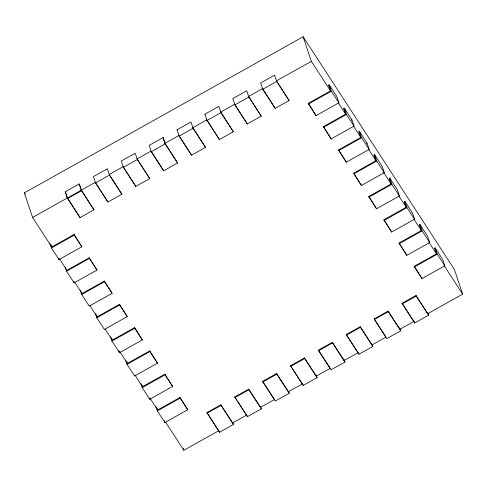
<?xml version="1.0" encoding="UTF-8"?>
<svg xmlns="http://www.w3.org/2000/svg" width="487" height="487" viewBox="0 0 487 487"><rect width="100%" height="100%" fill="white"/><g stroke="black" fill="none" stroke-linecap="round" stroke-linejoin="round"><path stroke-width="0.73" d="M49.79 243.031L51.427 247.932L58.994 259.571L81.853 246.769L74.079 234.497L51.774 246.988L32.574 217.433L24.35 192.864L303.139 36.744L454.426 269.567L462.65 294.136L427.799 313.652L415.989 295.481L402.055 303.285L414.668 323.009L428.609 315.199L427.903 313.098M177.603 162.981L165.196 143.89L163.09 137.59L164.996 143.275L177.603 162.981L163.662 170.791L151.055 151.08L137.115 158.89L149.722 178.595L135.788 186.399L123.181 166.694L109.24 174.498L121.847 194.21L107.907 202.014L95.3 182.302L81.359 190.113L93.967 209.818L80.026 217.622L67.322 198.069L65.209 191.768L79.15 183.964L79.46 184.439L81.56 190.727L67.62 198.532L65.745 192.931M163.096 137.608L149.15 145.394L151.256 151.694L163.662 170.791M177.031 129.785L190.977 121.994L193.077 128.282L205.484 147.372L191.543 155.176L179.137 136.086L177.037 129.798M204.905 114.171L218.858 106.379L220.958 112.667L233.364 131.758L219.424 139.562L207.018 120.472L204.917 114.189M32.574 217.433L67.419 197.917L80.026 217.622M164.996 143.275L178.936 135.471L191.543 155.176M303.139 36.744L311.363 61.313L276.513 80.83L289.12 100.535L275.179 108.339L262.773 89.249L260.667 82.948L274.613 75.156L276.713 81.445L289.12 100.535M67.322 198.069L81.256 190.259L79.15 183.964M95.501 182.923L109.441 175.113L107.335 168.812L93.394 176.623L95.501 182.923L107.907 202.014M123.381 167.309L137.322 159.505L135.209 153.204L121.269 161.008L123.381 167.309L135.788 186.399M151.256 151.694L165.196 143.89M179.137 136.086L193.077 128.282M207.018 120.472L220.958 112.667M234.892 104.863L248.833 97.053L246.726 90.752L232.786 98.563L234.892 104.863L247.299 123.954L261.239 116.15L248.632 96.438L262.572 88.634L275.179 108.339M262.773 89.249L276.713 81.445M328.67 85.195L329.224 84.884L336.791 96.523L338.897 102.824L316.039 115.626L308.265 103.354L330.563 90.868L328.67 85.195L329.462 86.424M51.427 247.932L74.292 235.13L74.079 234.497M308.472 103.987L331.33 91.185L329.224 84.884M343.798 108.479L344.352 108.169L351.918 119.808L354.025 126.109L331.166 138.911L323.392 126.638L345.697 114.147L343.798 108.479L344.595 109.703M65.155 267.01L66.561 271.21L74.121 282.856L96.986 270.054L89.206 257.781L66.908 270.267L59.341 258.627M66.561 271.21L89.419 258.408L89.206 257.781M323.599 127.271L346.464 114.469L344.352 108.169M351.358 120.119L351.918 119.808M358.925 131.764L359.485 131.447L367.046 143.093L369.158 149.393L346.294 162.195L338.52 149.923L360.824 137.431L358.925 131.764L359.723 132.988M74.468 281.912L82.035 293.551L104.34 281.06L112.113 293.332L89.249 306.134L81.688 294.495L80.282 290.295M81.688 294.495L104.547 281.693L104.34 281.06M338.733 150.55L361.591 137.748L359.485 131.447M366.492 143.403L367.046 143.093M374.053 155.043L374.613 154.732L382.179 166.371L384.286 172.672L361.427 185.474L353.647 173.202L375.952 160.716L374.053 155.043L374.85 156.272M89.998 305.806L97.163 316.836L119.467 304.345L127.241 316.617L104.382 329.419L96.816 317.78L95.409 313.579M96.816 317.78L119.674 304.978L119.467 304.345M353.86 173.835L376.719 161.033L374.613 154.732M389.186 178.327L389.74 178.017L397.307 189.656L399.413 195.957L376.554 208.759L368.781 196.486L391.079 183.995L389.186 178.327L389.977 179.551M105.125 329.09L112.29 340.115L134.595 327.629L142.368 339.902L119.51 352.704L111.943 341.058L110.537 336.858M111.943 341.058L134.808 328.256L134.595 327.629M368.988 197.119L391.846 184.317L389.74 178.017M404.313 201.612L404.867 201.295L412.434 212.941L414.54 219.241L391.682 232.043L383.908 219.771L406.213 207.279L404.313 201.612L405.111 202.835M119.857 351.76L127.417 363.399L149.722 350.908L157.502 363.18L134.637 375.982L127.077 364.343L125.67 360.143M127.077 364.343L149.935 351.541L149.722 350.908M384.115 220.398L406.98 207.596L404.867 201.295M419.441 224.891L420.001 224.58L427.562 236.219L429.674 242.52L406.809 255.322L399.036 243.05L421.34 230.564L419.441 224.891L420.634 226.729M134.984 375.039L142.551 386.684L164.85 374.193L172.629 386.465L149.765 399.267L142.204 387.628L140.798 383.427M142.204 387.628L165.063 374.826L164.85 374.193M399.249 243.683L422.107 230.881L420.001 224.58M434.568 248.175L435.128 247.865L442.695 259.504L444.801 265.805L421.937 278.607L414.163 266.334L436.468 253.843L434.568 248.175L435.768 250.014M150.112 398.323L157.678 409.963L179.983 397.477L187.757 409.75L164.898 422.552L157.331 410.906L155.925 406.706M157.331 410.906L180.19 398.104L179.983 397.477M414.376 266.967L437.235 254.165L435.128 247.865M232.756 422.387L233.456 424.487L219.515 432.292L206.902 412.568L220.836 404.764L232.646 422.935L246.586 415.131L237.632 401.343M260.63 406.773L261.336 408.873L247.396 416.677L234.777 396.96L248.717 389.15L260.527 407.327L274.467 399.517L262.657 381.345L276.598 373.541L288.407 391.712L302.348 383.908L292.163 368.239M316.392 375.55L317.092 377.65L303.151 385.454L290.538 365.731L304.478 357.927L316.288 376.104L330.223 368.294L318.413 350.123L332.353 342.312L344.163 360.49L358.103 352.685L346.294 334.508L360.234 326.704L372.044 344.875L385.984 337.071L374.174 318.9L388.115 311.09L399.924 329.267L413.865 321.457L402.055 303.285M207.109 413.201L221.049 405.391L220.836 404.764M234.99 397.587L248.93 389.783L248.717 389.15M288.511 391.158L289.211 393.259L275.277 401.069L262.87 381.972L276.805 374.168L276.598 373.541M290.745 366.364L304.685 358.56L304.478 357.927M344.266 359.936L344.973 362.036L331.032 369.84L318.626 350.75L332.566 342.945L332.353 342.312M372.147 344.327L372.847 346.427L358.913 354.232L346.507 335.141L360.447 327.331L360.234 326.704M400.028 328.713L400.728 330.813L386.788 338.617L374.381 319.527L388.322 311.723L388.115 311.09M402.262 303.912L416.202 296.108L415.989 295.481M165.659 422.241L183.861 450.256L218.712 430.745L206.902 412.568M331.33 91.185L338.897 102.824M346.464 114.469L354.025 126.109M361.591 137.748L369.158 149.393M376.719 161.033L384.286 172.672M391.846 184.317L399.413 195.957M406.98 207.596L414.54 219.241M422.107 230.881L429.674 242.52M437.235 254.165L444.801 265.805M311.363 61.313L330.563 90.868M338.13 102.507L345.697 114.147M353.258 125.792L360.824 137.431M368.385 149.071L375.952 160.716M383.519 172.355L391.079 183.995M399.042 196.249L406.213 207.279M414.175 219.534L421.34 230.564M428.901 242.203L436.468 253.843M444.034 265.488L462.65 294.136M308.265 103.354L316.039 115.626M323.392 126.638L331.166 138.911M338.52 149.923L346.294 162.195M354.049 173.816L361.427 185.474M368.781 196.486L376.554 208.759M383.908 219.771L391.682 232.043M399.036 243.05L406.809 255.322M414.163 266.334L421.328 277.365M416.202 296.108L428.609 315.199M248.833 97.053L261.239 116.15M388.322 311.723L400.728 330.813M360.447 327.331L372.847 346.427M332.566 342.945L344.973 362.036M304.685 358.56L317.092 377.65M290.538 365.731L291.348 366.985M137.322 159.505L149.722 178.595M276.805 374.168L289.211 393.259M109.441 175.113L121.847 194.21M248.93 389.783L261.336 408.873M234.777 396.96L236.816 400.089M81.256 190.259L93.967 209.818M221.049 405.391L233.456 424.487M65.209 191.768L65.514 192.231M74.292 235.13L81.853 246.769M89.419 258.408L96.986 270.054M104.547 281.693L112.113 293.332M119.674 304.978L127.241 316.617M134.808 328.256L142.368 339.902M149.935 351.541L157.502 363.18M165.063 374.826L172.629 386.465M180.19 398.104L187.757 409.75M24.35 192.864L25.178 194.136M421.73 277.974L421.937 278.607M413.968 320.909L414.668 323.009M399.45 327.848L399.924 329.267M374.174 318.9L374.381 319.527M371.569 343.463L372.044 344.875M358.444 352.832L358.913 354.232M346.294 334.508L346.507 335.141M343.688 359.071L344.163 360.49M247.299 123.954L234.691 104.242L220.751 112.053L233.364 131.758M318.413 350.123L318.626 350.75M315.576 373.973L316.288 376.104M302.451 383.354L303.151 385.454M219.424 139.562L206.817 119.857L192.876 127.661L205.484 147.372M262.657 381.345L262.87 381.972M260.052 405.908L260.527 407.327M246.927 415.277L247.396 416.677M219.047 430.892L219.515 432.292M183.155 448.156L183.861 450.256M164.192 420.451L164.898 422.552M157.204 408.55L157.678 409.963M149.296 397.867L149.765 399.267M142.076 385.266L142.551 386.684M126.711 361.275L127.417 363.399M118.804 350.603L119.51 352.704M111.578 337.99L112.29 340.115M96.45 314.712L97.163 316.836M81.56 292.133L82.035 293.551M73.653 281.456L74.121 282.856M58.525 258.171L58.994 259.571M51.062 244.864L51.774 246.988"/></g></svg>
